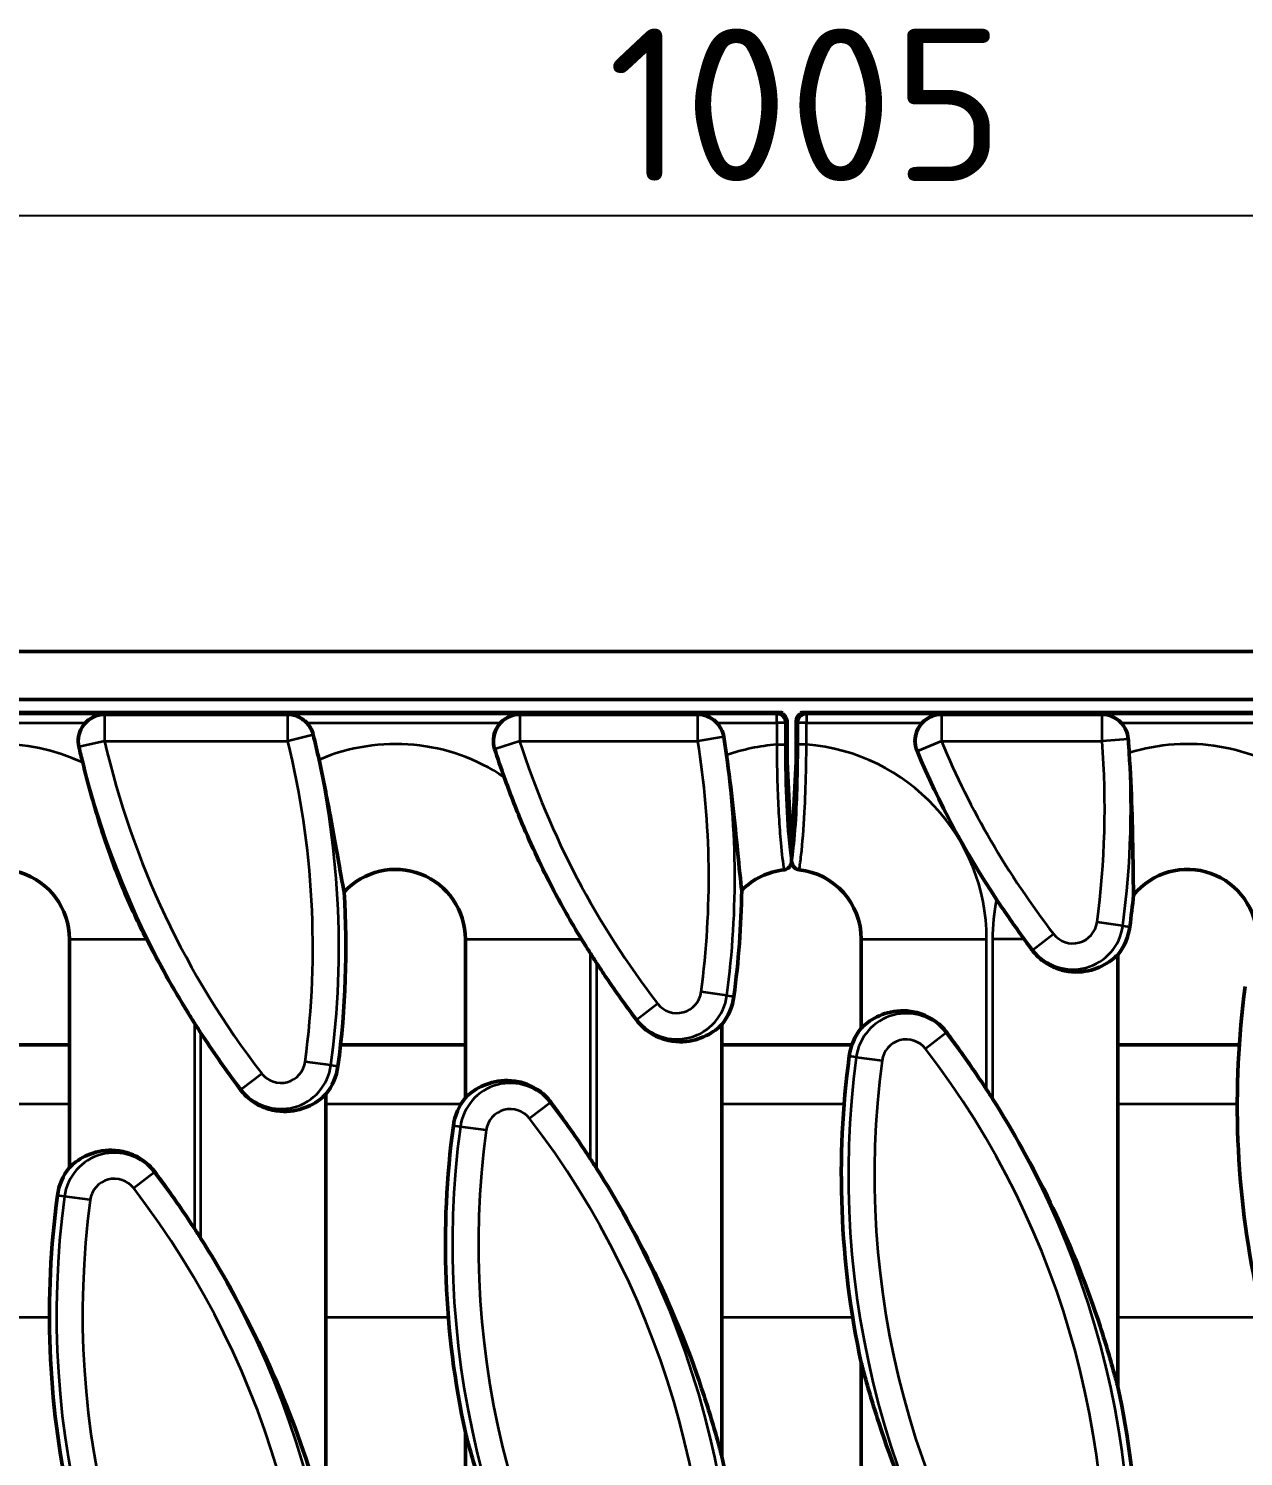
# Model space of a CAD drawing. Header units: millimetres. Extents: x 0 to 1485, y 0 to 1050.
# Drawn here: x 848.6 to 918.3, y 526.8 to 608.7 of the extents above; entities that cross this region are included whole.
import ezdxf

# ---------------------------------------------------------------- set-up
doc = ezdxf.new("R2010")
doc.units = ezdxf.units.MM
doc.header["$LTSCALE"] = 2.5
for name, color, linetype, lineweight in [('Bemaßung (ISO)', 7, 'Continuous', 25), ('Sichtbar (ISO)', 7, 'Continuous', 50), ('Sichtbar schmal (ISO)', 7, 'Continuous', 35)]:
    doc.layers.add(name, color=color, linetype=linetype, lineweight=lineweight)
doc.styles.add('TXT 3_5', font='isocpeur.ttf')
doc.dimstyles.new('Anrin Standard (DIN)', dxfattribs={"dimscale": 2.5, "dimtxt": 3.5, "dimasz": 2.5, "dimexe": 2, "dimexo": 0, "dimgap": 0.8, "dimtad": 1, "dimrnd": 1e-08, "dimtxsty": 'TXT 3_5', "dimcen": 0.09, "dimdle": 10, "dimclrd": 256, "dimclre": 256, "dimclrt": 256, "dimadec": 0, "dimazin": 2, "dimtfac": 0.714286, "dimtmove": 0, "dimatfit": 3, "dimfxl": 1, "dimtolj": 1, "dimlwd": -1, "dimlwe": -1, "dimarcsym": 0})

# ---------------------------------------------------------------- blocks, each defined once
blk = doc.blocks.new('*D13')
at = {"layer": 'Bemaßung (ISO)', "transparency": 16777216}
for p, q in [((389.905, 570.205), (389.905, 602.955)), ((1394.905, 572.955), (1394.905, 602.955)), ((1388.655, 597.955), (396.155, 597.955))]:
    blk.add_line(p, q, dxfattribs=at)
for points in [[(396.155, 598.996), (396.155, 596.913), (389.905, 597.955)], [(1388.655, 598.996), (1388.655, 596.913), (1394.905, 597.955)]]:
    blk.add_solid(points, dxfattribs=at)
at = {"layer": 'Defpoints', "color": 0, "transparency": 16777216}
for p in [(389.905, 597.955), (1394.905, 572.955), (389.905, 570.205)]:
    blk.add_point(p, dxfattribs=at)
at = {"layer": 'Bemaßung (ISO)', "transparency": 16777216, "insert": (881.855, 608.705), "char_height": 8.75, "attachment_point": 1, "style": 'TXT 3_5'}
blk.add_mtext('\\A1;1005', dxfattribs=at)

msp = doc.modelspace()

# ---------------------------------------------------------------- linework, layer by layer
at = {"layer": 'Sichtbar (ISO)'}
for p, q in [((389.905, 572.955), (1394.905, 572.955)), ((389.905, 570.205), (1394.905, 570.205)), ((891.644, 569.455), (393.166, 569.455)), ((1391.644, 569.455), (893.166, 569.455)), ((892.143, 566.651), (892.143, 568.957)), ((892.667, 568.957), (892.667, 566.651)), ((892.405, 561.455), (892.143, 566.651)), ((892.667, 566.651), (892.405, 561.455)), ((892.405, 561.455), (892.405, 560.965)), ((892.405, 560.965), (892.405, 561.455)), ((850.95, 543.355), (850.95, 556.455)), ((873.678, 547.355), (873.678, 556.455)), ((896.405, 551.355), (896.405, 556.455)), ((911.132, 555.554), (911.132, 530.771)), ((888.405, 551.554), (888.405, 526.771)), ((850.95, 550.39), (844.07, 550.39)), ((873.678, 550.39), (866.515, 550.39)), ((895.872, 550.39), (888.405, 550.39)), ((918.105, 550.39), (911.132, 550.39)), ((865.678, 547.554), (865.678, 522.771)), ((896.405, 507.355), (896.405, 532.139)), ((873.678, 503.355), (873.678, 528.139))]:
    msp.add_line(p, q, dxfattribs=at)
for centre, radius, start, end in [((815.547, 555.995), 50.882, 12.20043, 13.86361), ((838.275, 559.995), 50.882, 7.92097, 9.12676), ((861.002, 563.995), 50.882, 3.53961, 4.45218), ((901.081, 578.914), 50.882, 192.97035, 194.02459), ((923.808, 582.914), 50.882, 197.78458, 199.70838), ((946.535, 586.914), 50.882, 202.73262, 213.63529), ((846.95, 556.455), 4, 0, 145.52962), ((869.678, 556.455), 4, 0, 137.56852), ((892.405, 556.455), 4, 96.22871, 135.65128), ((892.405, 556.455), 4, 0, 83.77129), ((915.132, 556.455), 4, 0, 140.82077), ((815.547, 555.995), 51.275, 352.3504, 3.5312), ((838.275, 559.995), 51.275, 352.3504, 359.16797), ((861.002, 563.995), 51.275, 352.3504, 354.38868), ((908.55, 557.609), 3.3, 321.48132, 352.3504), ((923.808, 582.914), 50.882, 212.45081, 213.15705), ((885.823, 553.609), 3.3, 321.48132, 352.3504), ((969.263, 546.914), 51.275, 172.3504, 192.13108), ((901.081, 578.914), 50.882, 212.45081, 213.15705), ((898.987, 549.3), 3.3, 141.48132, 172.3504), ((863.096, 549.609), 3.3, 321.48132, 352.3504), ((946.535, 542.914), 51.275, 172.3504, 192.13108), ((876.26, 545.3), 3.3, 141.48132, 172.3504), ((861.002, 519.995), 50.882, 32.45081, 33.15705), ((923.808, 538.914), 51.275, 172.3504, 192.13108), ((853.532, 541.3), 3.3, 141.48132, 172.3504), ((838.275, 515.995), 50.882, 32.45081, 33.15705), ((901.081, 534.914), 51.275, 172.3504, 192.13108), ((815.547, 511.995), 50.882, 32.45081, 33.15705), ((861.002, 519.995), 51.275, 352.3504, 12.13108), ((838.275, 515.995), 51.275, 352.3504, 12.13108)]:
    msp.add_arc(centre, radius, start, end, dxfattribs=at)
for centre, major_axis, ratio, start_param, end_param in [((892.059, 569.371), (-0.651, 0.054), 0.098202, 4.971928, 5.410942), ((891.861, 569.173), (-0.054, 0.651), 0.098202, 5.029872, 5.138022), ((892.949, 569.173), (-0.054, -0.651), 0.098202, 4.286756, 4.394906), ((892.751, 569.371), (-0.651, -0.054), 0.098202, 4.013836, 4.45285), ((891.641, 568.953), (0.356, 0.356), 0.992433, 5.501585, 6.517621), ((893.169, 568.953), (-0.356, 0.356), 0.992433, 6.04875, 7.064785)]:
    msp.add_ellipse(centre, major_axis=major_axis, ratio=ratio, start_param=start_param, end_param=end_param, dxfattribs=at)
for points, knots in [([(851.497, 567.494), (851.453, 567.685), (851.447, 567.884), (851.511, 568.269), (851.58, 568.453), (851.738, 568.708), (851.802, 568.79), (851.874, 568.865)], [0, 0, 0, 0, 0.0589687, 0.0589687, 0.117341, 0.117341, 0.148754, 0.148754, 0.148754, 0.148754]), ([(852.903, 569.363), (852.902, 569.363), (852.9, 569.363), (852.764, 569.355), (852.629, 569.327), (852.362, 569.23), (852.237, 569.162), (852.03, 569.015), (851.946, 568.941), (851.874, 568.865)], [-0.1053647, -0.1053647, -0.1053647, -0.1053647, -0.1049022, -0.1049022, -0.0686405, -0.0686405, -0.0314468, -0.0314468, -0.0000397, -0.0000397, -0.0000397, -0.0000397]), ([(864.573, 568.865), (864.501, 568.94), (864.419, 569.013), (864.209, 569.161), (864.082, 569.229), (863.809, 569.327), (863.67, 569.355), (863.531, 569.363), (863.529, 569.363), (863.527, 569.363)], [-0.1386812, -0.1386812, -0.1386812, -0.1386812, -0.0975303, -0.0975303, -0.0481715, -0.0481715, 0, 0, 0.000613, 0.000613, 0.000613, 0.000613]), ([(864.573, 568.865), (864.659, 568.776), (864.734, 568.676), (864.863, 568.448), (864.914, 568.32), (864.947, 568.187)], [0.12067766, 0.12067766, 0.12067766, 0.12067766, 0.15798761, 0.15798761, 0.19911986, 0.19911986, 0.19911986, 0.19911986]), ([(875.358, 567.373), (875.298, 567.56), (875.275, 567.758), (875.306, 568.148), (875.36, 568.337), (875.514, 568.641), (875.6, 568.76), (875.7, 568.865)], [0, 0, 0, 0, 0.0590891, 0.0590891, 0.1174976, 0.1174976, 0.1613716, 0.1613716, 0.1613716, 0.1613716]), ([(876.726, 569.363), (876.724, 569.363), (876.723, 569.363), (876.587, 569.355), (876.453, 569.328), (876.188, 569.23), (876.064, 569.163), (875.856, 569.015), (875.773, 568.941), (875.7, 568.865)], [-0.1053771, -0.1053771, -0.1053771, -0.1053771, -0.1049149, -0.1049149, -0.0686957, -0.0686957, -0.0315357, -0.0315357, -0.0000394, -0.0000394, -0.0000394, -0.0000394]), ([(888.114, 568.865), (888.042, 568.94), (887.959, 569.014), (887.75, 569.161), (887.624, 569.229), (887.351, 569.327), (887.213, 569.355), (887.074, 569.363), (887.073, 569.363), (887.071, 569.363)], [-0.1383888, -0.1383888, -0.1383888, -0.1383888, -0.0972615, -0.0972615, -0.048032, -0.048032, 0, 0, 0.0006113, 0.0006113, 0.0006113, 0.0006113]), ([(888.114, 568.865), (888.215, 568.761), (888.299, 568.642), (888.438, 568.373), (888.487, 568.222), (888.512, 568.066)], [0.12070111, 0.12070111, 0.12070111, 0.12070111, 0.16422041, 0.16422041, 0.2115589, 0.2115589, 0.2115589, 0.2115589]), ([(899.606, 567.252), (899.53, 567.434), (899.49, 567.629), (899.488, 568.021), (899.525, 568.215), (899.669, 568.57), (899.772, 568.729), (899.903, 568.865)], [0, 0, 0, 0, 0.0592432, 0.0592432, 0.1177044, 0.1177044, 0.174322, 0.174322, 0.174322, 0.174322]), ([(900.924, 569.363), (900.923, 569.363), (900.921, 569.363), (900.787, 569.355), (900.654, 569.328), (900.39, 569.231), (900.267, 569.163), (900.06, 569.016), (899.976, 568.941), (899.903, 568.865)], [-0.1053741, -0.1053741, -0.1053741, -0.1053741, -0.1049123, -0.1049123, -0.0687643, -0.0687643, -0.031655, -0.031655, 0, 0, 0, 0]), ([(911.318, 568.865), (911.246, 568.94), (911.163, 569.014), (910.954, 569.161), (910.828, 569.229), (910.556, 569.327), (910.419, 569.355), (910.281, 569.363), (910.279, 569.363), (910.277, 569.363)], [-0.1380836, -0.1380836, -0.1380836, -0.1380836, -0.0969792, -0.0969792, -0.0478869, -0.0478869, 0, 0, 0.0006096, 0.0006096, 0.0006096, 0.0006096]), ([(911.318, 568.865), (911.433, 568.746), (911.527, 568.609), (911.671, 568.297), (911.716, 568.123), (911.73, 567.945)], [0.1207297, 0.1207297, 0.1207297, 0.1207297, 0.1703872, 0.1703872, 0.2238596, 0.2238596, 0.2238596, 0.2238596]), ([(888.671, 567.007), (888.809, 566.016), (888.931, 565.034), (889.141, 563.174), (889.228, 562.31), (889.402, 560.544), (889.477, 559.778), (889.545, 559.251)], [-0.7784972, -0.7784972, -0.7784972, -0.7784972, -0.5388845, -0.5388845, -0.3020785, -0.3020785, 0, 0, 0, 0]), ([(911.787, 567.137), (911.854, 566.046), (911.903, 564.969), (911.969, 562.95), (911.987, 562.029), (912.013, 560.317), (912.02, 559.587), (912.032, 558.982)], [-0.8843996, -0.8843996, -0.8843996, -0.8843996, -0.5894417, -0.5894417, -0.3017852, -0.3017852, 0, 0, 0, 0]), ([(855.376, 556.455), (855.144, 556.911), (854.917, 557.373), (854.484, 558.302), (854.283, 558.754), (853.838, 559.813), (853.616, 560.38), (853.135, 561.699), (852.894, 562.424), (852.312, 564.305), (852.008, 565.413), (851.716, 566.583)], [-1.096735, -1.096735, -1.096735, -1.096735, -0.939935, -0.939935, -0.786899, -0.786899, -0.59508, -0.59508, -0.361992, -0.361992, 0, 0, 0, 0]), ([(865.28, 566.748), (865.495, 565.753), (865.693, 564.767), (866.046, 562.901), (866.199, 562.037), (866.495, 560.359), (866.621, 559.647), (866.725, 559.154)], [-0.7974145, -0.7974145, -0.7974145, -0.7974145, -0.5446426, -0.5446426, -0.294853, -0.294853, 0, 0, 0, 0]), ([(880.345, 556.455), (880.045, 556.945), (879.752, 557.44), (879.2, 558.407), (878.94, 558.881), (878.371, 559.963), (878.082, 560.542), (877.485, 561.809), (877.2, 562.456), (876.566, 563.978), (876.227, 564.861), (875.907, 565.755)], [-1.030478, -1.030478, -1.030478, -1.030478, -0.8584, -0.8584, -0.697116, -0.697116, -0.498004, -0.498004, -0.284965, -0.284965, 0, 0, 0, 0]), ([(891.971, 560.431), (892.029, 560.438), (892.086, 560.455), (892.191, 560.512), (892.238, 560.552), (892.321, 560.65), (892.353, 560.71), (892.395, 560.836), (892.405, 560.9), (892.405, 560.965)], [0, 0, 0, 0, 0.01765058, 0.01765058, 0.03595356, 0.03595356, 0.05613325, 0.05613325, 0.07548478, 0.07548478, 0.07548478, 0.07548478]), ([(892.405, 560.965), (892.405, 560.886), (892.42, 560.808), (892.477, 560.671), (892.515, 560.612), (892.602, 560.527), (892.645, 560.496), (892.738, 560.451), (892.788, 560.437), (892.839, 560.431)], [0, 0, 0, 0, 0.02367307, 0.02367307, 0.04455996, 0.04455996, 0.06031128, 0.06031128, 0.07581688, 0.07581688, 0.07581688, 0.07581688]), ([(858.144, 551.612), (858.004, 551.833), (857.865, 552.055), (856.894, 553.627), (856.103, 555.028), (855.376, 556.455)], [5.03864, 5.03864, 5.03864, 5.03864, 5.1143786, 5.1143786, 5.5708105, 5.5708105, 5.5708105, 5.5708105]), ([(907.405, 554.863), (907.306, 554.909), (907.208, 554.961), (906.801, 555.204), (906.515, 555.454), (906.27, 555.758), (906.248, 555.787), (906.226, 555.816)], [1.8476198, 1.8476198, 1.8476198, 1.8476198, 1.8811482, 1.8811482, 1.9896717, 1.9896717, 2.0005996, 2.0005996, 2.0005996, 2.0005996]), ([(911.132, 555.554), (911.02, 555.445), (910.896, 555.339), (910.439, 555.002), (910.056, 554.802), (909.162, 554.562), (908.653, 554.514), (907.851, 554.689), (907.626, 554.761), (907.405, 554.863)], [1.2625413, 1.2625413, 1.2625413, 1.2625413, 1.3515841, 1.3515841, 1.5621044, 1.5621044, 1.7726247, 1.7726247, 1.8476198, 1.8476198, 1.8476198, 1.8476198]), ([(883.499, 551.816), (882.916, 552.597), (882.334, 553.412), (881.578, 554.528), (881.394, 554.805), (881.211, 555.085)], [4.2537697, 4.2537697, 4.2537697, 4.2537697, 4.5467408, 4.5467408, 4.6422029, 4.6422029, 4.6422029, 4.6422029]), ([(896.405, 551.355), (896.517, 551.464), (896.641, 551.571), (897.098, 551.907), (897.481, 552.107), (898.375, 552.347), (898.885, 552.396), (899.78, 552.2), (900.115, 552.077), (900.736, 551.706), (901.022, 551.456), (901.267, 551.151), (901.289, 551.123), (901.311, 551.093)], [1.2625413, 1.2625413, 1.2625413, 1.2625413, 1.3515841, 1.3515841, 1.5621044, 1.5621044, 1.7726247, 1.7726247, 1.8811482, 1.8811482, 1.9896717, 1.9896717, 2.0005996, 2.0005996, 2.0005996, 2.0005996]), ([(888.405, 551.554), (888.293, 551.445), (888.169, 551.339), (887.712, 551.002), (887.329, 550.802), (886.435, 550.562), (885.925, 550.514), (885.03, 550.709), (884.695, 550.832), (884.074, 551.204), (883.788, 551.454), (883.543, 551.758), (883.521, 551.787), (883.499, 551.816)], [1.2625413, 1.2625413, 1.2625413, 1.2625413, 1.3515841, 1.3515841, 1.5621044, 1.5621044, 1.7726247, 1.7726247, 1.8811482, 1.8811482, 1.9896717, 1.9896717, 2.0005996, 2.0005996, 2.0005996, 2.0005996]), ([(860.772, 547.816), (860.706, 547.904), (860.641, 547.992), (859.867, 549.038), (859.164, 550.043), (858.484, 551.085)], [4.7050934, 4.7050934, 4.7050934, 4.7050934, 4.73807, 4.73807, 5.1004325, 5.1004325, 5.1004325, 5.1004325]), ([(901.311, 551.093), (901.541, 550.786), (901.765, 550.48), (902.53, 549.418), (903.071, 548.632), (903.599, 547.824)], [1.2694834, 1.2694834, 1.2694834, 1.2694834, 1.3818929, 1.3818929, 1.6649559, 1.6649559, 1.6649559, 1.6649559]), ([(873.678, 547.355), (873.79, 547.464), (873.914, 547.571), (874.371, 547.907), (874.754, 548.107), (875.648, 548.347), (876.157, 548.396), (877.053, 548.2), (877.387, 548.077), (878.009, 547.706), (878.295, 547.456), (878.54, 547.151), (878.562, 547.123), (878.584, 547.093)], [1.2625413, 1.2625413, 1.2625413, 1.2625413, 1.3515841, 1.3515841, 1.5621044, 1.5621044, 1.7726247, 1.7726247, 1.8811482, 1.8811482, 1.9896717, 1.9896717, 2.0005996, 2.0005996, 2.0005996, 2.0005996]), ([(865.678, 547.554), (865.565, 547.445), (865.441, 547.339), (864.985, 547.002), (864.602, 546.802), (863.707, 546.562), (863.198, 546.514), (862.302, 546.709), (861.968, 546.832), (861.347, 547.204), (861.06, 547.454), (860.815, 547.758), (860.793, 547.787), (860.772, 547.816)], [1.2625413, 1.2625413, 1.2625413, 1.2625413, 1.3515841, 1.3515841, 1.5621044, 1.5621044, 1.7726247, 1.7726247, 1.8811482, 1.8811482, 1.9896717, 1.9896717, 2.0005996, 2.0005996, 2.0005996, 2.0005996]), ([(878.584, 547.093), (878.813, 546.786), (879.038, 546.48), (879.803, 545.418), (880.344, 544.632), (880.871, 543.824)], [1.2694834, 1.2694834, 1.2694834, 1.2694834, 1.3818929, 1.3818929, 1.6649559, 1.6649559, 1.6649559, 1.6649559]), ([(903.939, 547.297), (905.119, 545.442), (906.26, 543.411), (907.307, 541.242), (907.356, 541.139), (907.405, 541.037)], [5.6103516, 5.6103516, 5.6103516, 5.6103516, 6.2568517, 6.2568517, 6.2889601, 6.2889601, 6.2889601, 6.2889601]), ([(850.95, 543.355), (851.063, 543.464), (851.187, 543.571), (851.643, 543.907), (852.027, 544.107), (852.921, 544.347), (853.43, 544.396), (854.326, 544.2), (854.66, 544.077), (855.282, 543.706), (855.568, 543.456), (855.813, 543.151), (855.835, 543.123), (855.857, 543.093)], [1.2625413, 1.2625413, 1.2625413, 1.2625413, 1.3515841, 1.3515841, 1.5621044, 1.5621044, 1.7726247, 1.7726247, 1.8811482, 1.8811482, 1.9896717, 1.9896717, 2.0005996, 2.0005996, 2.0005996, 2.0005996]), ([(881.211, 543.297), (882.391, 541.442), (883.533, 539.411), (885.691, 534.941), (886.654, 532.486), (887.661, 529.402), (887.942, 528.469), (888.266, 527.292), (888.337, 527.029), (888.405, 526.771)], [5.610352, 5.610352, 5.610352, 5.610352, 6.256852, 6.256852, 7.009099, 7.009099, 7.296608, 7.296608, 7.380319, 7.380319, 7.380319, 7.380319]), ([(855.857, 543.093), (856.086, 542.786), (856.311, 542.48), (857.076, 541.418), (857.617, 540.632), (858.144, 539.824)], [1.2694834, 1.2694834, 1.2694834, 1.2694834, 1.3818929, 1.3818929, 1.6649559, 1.6649559, 1.6649559, 1.6649559]), ([(907.405, 541.037), (908.501, 538.732), (909.413, 536.391), (910.388, 533.402), (910.669, 532.469), (910.993, 531.292), (911.064, 531.029), (911.132, 530.771)], [6.28896, 6.28896, 6.28896, 6.28896, 7.009099, 7.009099, 7.296608, 7.296608, 7.380319, 7.380319, 7.380319, 7.380319]), ([(858.484, 539.297), (859.664, 537.442), (860.806, 535.411), (862.963, 530.941), (863.927, 528.486), (864.934, 525.402), (865.214, 524.469), (865.539, 523.292), (865.61, 523.029), (865.678, 522.771)], [5.610352, 5.610352, 5.610352, 5.610352, 6.256852, 6.256852, 7.009099, 7.009099, 7.296608, 7.296608, 7.380319, 7.380319, 7.380319, 7.380319]), ([(903.599, 515.612), (902.419, 517.468), (901.277, 519.499), (899.119, 523.969), (898.156, 526.424), (897.149, 529.507), (896.868, 530.441), (896.544, 531.617), (896.473, 531.88), (896.405, 532.139)], [5.610352, 5.610352, 5.610352, 5.610352, 6.256852, 6.256852, 7.009099, 7.009099, 7.296608, 7.296608, 7.380319, 7.380319, 7.380319, 7.380319]), ([(880.871, 511.612), (879.691, 513.468), (878.55, 515.499), (876.392, 519.969), (875.429, 522.424), (874.422, 525.507), (874.141, 526.441), (873.817, 527.617), (873.746, 527.88), (873.678, 528.139)], [5.610352, 5.610352, 5.610352, 5.610352, 6.256852, 6.256852, 7.009099, 7.009099, 7.296608, 7.296608, 7.380319, 7.380319, 7.380319, 7.380319])]:
    msp.add_open_spline(points, degree=3, knots=knots, dxfattribs=at)
for points in [[(905.755, 556.455), (905.209, 557.204), (904.688, 557.956), (904.172, 558.73)], [(880.871, 555.612), (880.694, 555.891), (880.519, 556.172), (880.345, 556.455)], [(906.226, 555.816), (906.069, 556.026), (905.912, 556.239), (905.755, 556.455)]]:
    msp.add_open_spline(points, degree=3, dxfattribs=at)
at = {"layer": 'Sichtbar schmal (ISO)'}
for p, q in [((891.644, 569.455), (891.553, 569.363)), ((893.257, 569.363), (893.166, 569.455)), ((852.903, 569.363), (839.629, 569.363)), ((840.678, 568.865), (851.874, 568.865)), ((863.487, 569.312), (852.968, 569.312)), ((852.968, 569.312), (852.968, 567.818)), ((863.487, 567.818), (863.487, 569.312)), ((876.726, 569.363), (863.527, 569.363)), ((864.573, 568.865), (875.7, 568.865)), ((887.027, 569.312), (876.797, 569.312)), ((876.797, 569.312), (876.797, 567.818)), ((887.027, 567.818), (887.027, 569.312)), ((891.553, 569.363), (887.071, 569.363)), ((888.114, 568.865), (891.553, 568.865)), ((891.553, 568.865), (891.553, 569.363)), ((892.051, 568.865), (891.553, 568.865)), ((891.553, 568.865), (891.553, 567.616)), ((892.051, 568.865), (892.143, 568.957)), ((892.051, 567.616), (892.051, 568.865)), ((892.667, 568.957), (892.759, 568.865)), ((893.257, 568.865), (892.759, 568.865)), ((892.759, 568.865), (892.759, 567.616)), ((900.924, 569.363), (893.257, 569.363)), ((893.257, 569.363), (893.257, 568.865)), ((893.257, 567.616), (893.257, 568.865)), ((893.257, 568.865), (899.903, 568.865)), ((910.23, 569.312), (901.002, 569.312)), ((901.002, 569.312), (901.002, 567.818)), ((910.23, 567.818), (910.23, 569.312)), ((1010.993, 569.363), (910.277, 569.363)), ((911.318, 568.865), (1009.952, 568.865)), ((852.968, 567.818), (851.512, 567.482)), ((852.968, 567.818), (863.487, 567.818)), ((864.938, 568.176), (863.487, 567.818)), ((876.797, 567.818), (875.374, 567.361)), ((876.797, 567.818), (887.027, 567.818)), ((888.502, 568.055), (887.027, 567.818)), ((901.002, 567.818), (899.624, 567.24)), ((901.002, 567.818), (910.23, 567.818)), ((911.719, 567.933), (910.23, 567.818)), ((891.553, 567.616), (892.051, 567.616)), ((893.257, 567.616), (892.759, 567.616)), ((911.419, 557.224), (909.938, 557.423)), ((911.419, 557.224), (911.821, 557.17)), ((850.95, 556.455), (855.376, 556.455)), ((873.678, 556.455), (880.345, 556.455)), ((896.405, 556.455), (903.599, 556.455)), ((903.599, 547.824), (903.599, 556.455)), ((905.755, 556.455), (903.939, 556.455)), ((903.939, 556.455), (903.939, 547.297)), ((906.258, 555.841), (907.441, 556.754)), ((880.871, 543.824), (880.871, 555.612)), ((906.258, 555.841), (906.226, 555.816)), ((881.211, 555.085), (881.211, 543.297)), ((888.692, 553.224), (887.211, 553.423)), ((888.692, 553.224), (889.094, 553.17)), ((883.531, 551.841), (884.714, 552.754)), ((858.144, 539.824), (858.144, 551.612)), ((883.531, 551.841), (883.499, 551.816)), ((858.484, 551.085), (858.484, 539.297)), ((901.279, 551.069), (900.096, 550.156)), ((901.279, 551.069), (901.311, 551.093)), ((865.965, 549.224), (864.484, 549.423)), ((865.965, 549.224), (866.366, 549.17)), ((896.118, 549.686), (895.716, 549.74)), ((896.118, 549.686), (897.599, 549.487)), ((860.804, 547.841), (861.987, 548.754)), ((860.804, 547.841), (860.772, 547.816)), ((850.95, 546.992), (843.851, 546.992)), ((873.426, 546.992), (865.678, 546.992)), ((878.552, 547.069), (877.369, 546.156)), ((878.552, 547.069), (878.584, 547.093)), ((895.422, 546.992), (888.405, 546.992)), ((917.987, 546.992), (911.132, 546.992)), ((873.391, 545.686), (872.989, 545.74)), ((874.872, 545.487), (873.391, 545.686)), ((855.824, 543.069), (854.641, 542.156)), ((855.824, 543.069), (855.857, 543.093)), ((850.663, 541.686), (850.262, 541.74)), ((852.144, 541.487), (850.663, 541.686)), ((842.95, 534.771), (849.806, 534.771)), ((865.678, 534.771), (872.7, 534.771)), ((888.405, 534.771), (895.911, 534.771)), ((911.132, 534.771), (919.132, 534.771))]:
    msp.add_line(p, q, dxfattribs=at)
for centre, radius, start, end in [((901.081, 578.914), 49.376, 192.98702, 217.6496), ((815.547, 555.995), 49.376, 352.3504, 13.85322), ((815.547, 555.995), 50.87, 352.3504, 13.85322), ((923.808, 582.914), 49.376, 197.80277, 217.6496), ((838.275, 559.995), 49.376, 352.3504, 9.11545), ((838.275, 559.995), 50.87, 352.3504, 9.11545), ((946.535, 586.914), 49.376, 202.75258, 217.6496), ((861.002, 563.995), 49.376, 352.3504, 4.4399), ((861.002, 563.995), 50.87, 352.3504, 4.4399), ((846.95, 556.455), 11.194, 64.80388, 118.28544), ((901.081, 578.914), 50.87, 192.98702, 217.6496), ((869.678, 556.455), 11.194, 56.18618, 113.1343), ((923.808, 582.914), 50.87, 197.80277, 217.6496), ((892.405, 556.455), 11.194, 94.36453, 109.48694), ((892.405, 556.455), 11.194, 0, 85.63547), ((946.535, 586.914), 50.87, 202.75258, 217.6496), ((915.132, 556.455), 11.194, 0, 107.39122), ((915.132, 556.455), 11.194, 168.2699, 180), ((908.55, 557.609), 2.895, 217.6496, 352.3504), ((908.55, 557.609), 1.401, 217.6496, 352.3504), ((885.823, 553.609), 2.895, 217.6496, 352.3504), ((885.823, 553.609), 1.401, 217.6496, 352.3504), ((898.987, 549.3), 2.895, 37.6496, 172.3504), ((898.987, 549.3), 1.401, 37.6496, 172.3504), ((861.002, 519.995), 50.87, 352.3504, 37.6496), ((861.002, 519.995), 49.376, 352.3504, 37.6496), ((863.096, 549.609), 2.895, 217.6496, 352.3504), ((863.096, 549.609), 1.401, 217.6496, 352.3504), ((946.535, 542.914), 50.87, 172.3504, 217.6496), ((946.535, 542.914), 49.376, 172.3504, 217.6496), ((876.26, 545.3), 2.895, 37.6496, 172.3504), ((876.26, 545.3), 1.401, 37.6496, 172.3504), ((838.275, 515.995), 50.87, 352.3504, 37.6496), ((923.808, 538.914), 50.87, 172.3504, 217.6496), ((838.275, 515.995), 49.376, 352.3504, 37.6496), ((923.808, 538.914), 49.376, 172.3504, 217.6496), ((853.532, 541.3), 2.895, 37.6496, 172.3504), ((853.532, 541.3), 1.401, 37.6496, 172.3504), ((815.547, 511.995), 50.87, 352.3504, 37.6496), ((901.081, 534.914), 50.87, 172.3504, 217.6496), ((815.547, 511.995), 49.376, 352.3504, 37.6496), ((901.081, 534.914), 49.376, 172.3504, 217.6496)]:
    msp.add_arc(centre, radius, start, end, dxfattribs=at)
for centre, major_axis, ratio, start_param, end_param in [((852.968, 567.818), (-0.934, -1.174), 0.990271, 3.818426, 5.606352), ((863.487, 567.818), (-1.181, 0.925), 0.993881, 4.05086, 5.373918), ((876.797, 567.818), (-0.884, -1.212), 0.989154, 3.776832, 5.647946), ((887.027, 567.818), (-1.142, 0.973), 0.993457, 4.009777, 5.415001), ((891.553, 568.865), (-0.354, 0.354), 0.992433, 3.930789, 5.493989), ((893.257, 568.865), (-0.354, -0.354), 0.992433, 3.930789, 5.493989), ((901.002, 567.818), (-0.831, -1.249), 0.987747, 3.734135, 5.690643), ((910.23, 567.818), (-1.101, 1.019), 0.992971, 3.969252, 5.455526)]:
    msp.add_ellipse(centre, major_axis=major_axis, ratio=ratio, start_param=start_param, end_param=end_param, dxfattribs=at)
for points in [[(852.953, 569.323), (852.937, 569.337), (852.92, 569.35), (852.903, 569.363)], [(852.968, 569.312), (852.963, 569.316), (852.958, 569.32), (852.953, 569.323)], [(863.496, 569.323), (863.493, 569.32), (863.49, 569.316), (863.487, 569.312)], [(863.527, 569.363), (863.517, 569.35), (863.506, 569.337), (863.496, 569.323)], [(876.781, 569.323), (876.763, 569.337), (876.744, 569.35), (876.726, 569.363)], [(876.797, 569.312), (876.791, 569.316), (876.786, 569.32), (876.781, 569.323)], [(887.037, 569.323), (887.034, 569.32), (887.03, 569.316), (887.027, 569.312)], [(887.071, 569.363), (887.059, 569.35), (887.048, 569.337), (887.037, 569.323)], [(900.984, 569.323), (900.964, 569.337), (900.944, 569.35), (900.924, 569.363)], [(901.002, 569.312), (900.996, 569.316), (900.99, 569.32), (900.984, 569.323)], [(910.24, 569.323), (910.237, 569.32), (910.233, 569.316), (910.23, 569.312)], [(910.277, 569.363), (910.265, 569.35), (910.253, 569.337), (910.24, 569.323)], [(864.938, 568.176), (864.941, 568.179), (864.944, 568.183), (864.947, 568.187)], [(888.502, 568.055), (888.506, 568.058), (888.509, 568.062), (888.512, 568.066)], [(911.719, 567.933), (911.723, 567.937), (911.727, 567.941), (911.73, 567.945)], [(851.497, 567.494), (851.502, 567.49), (851.507, 567.486), (851.512, 567.482)], [(875.358, 567.373), (875.363, 567.369), (875.369, 567.365), (875.374, 567.361)], [(899.606, 567.252), (899.612, 567.248), (899.618, 567.244), (899.624, 567.24)]]:
    msp.add_open_spline(points, degree=3, dxfattribs=at)
for points, knots in [([(891.553, 567.616), (891.557, 566.815), (891.571, 566.014), (891.635, 564.025), (891.701, 562.895), (891.84, 561.349), (891.905, 560.82), (891.971, 560.431)], [-0.8726362, -0.8726362, -0.8726362, -0.8726362, -0.6472839, -0.6472839, -0.2867201, -0.2867201, -0.03326, -0.03326, -0.03326, -0.03326]), ([(892.405, 560.965), (892.344, 561.32), (892.289, 561.784), (892.167, 563.188), (892.111, 564.248), (892.061, 566.114), (892.051, 566.865), (892.051, 567.616)], [0.0528753, 0.0528753, 0.0528753, 0.0528753, 0.2867201, 0.2867201, 0.6472839, 0.6472839, 0.8726362, 0.8726362, 0.8726362, 0.8726362]), ([(892.759, 567.616), (892.759, 567.129), (892.755, 566.641), (892.733, 565.398), (892.71, 564.656), (892.634, 563.089), (892.575, 562.305), (892.473, 561.412), (892.44, 561.17), (892.405, 560.965)], [0, 0, 0, 0, 0.1462268, 0.1462268, 0.3801896, 0.3801896, 0.6843413, 0.6843413, 0.8197609, 0.8197609, 0.8197609, 0.8197609]), ([(892.839, 560.431), (892.88, 560.669), (892.92, 560.959), (893.033, 561.953), (893.1, 562.789), (893.189, 564.46), (893.218, 565.251), (893.247, 566.577), (893.254, 567.096), (893.257, 567.616)], [-0.8393762, -0.8393762, -0.8393762, -0.8393762, -0.6843413, -0.6843413, -0.3801896, -0.3801896, -0.1462268, -0.1462268, 0, 0, 0, 0])]:
    msp.add_open_spline(points, degree=3, knots=knots, dxfattribs=at)

# ---------------------------------------------------------------- dimensions: what is measured, and where the dimension line sits
at = {"layer": 'Bemaßung (ISO)'}
dim = msp.add_linear_dim(base=(389.905, 597.955), p1=(1394.905, 572.955), p2=(389.905, 570.205), angle=180, dimstyle='Anrin Standard (DIN)', override={"dimgap": 0.8, "dimdec": 2, "dimtol": 0, "dimlim": 0, "dimtp": 0, "dimtm": 0, "dimtdec": 2, "dimtofl": 0, "dimatfit": 1}, dxfattribs=at)
dim.commit()
dim.dimension.update_dxf_attribs({"geometry": '*D13', "text_midpoint": (892.355, 597.955), "dimtype": 160})

doc.saveas('drawing.dxf')
